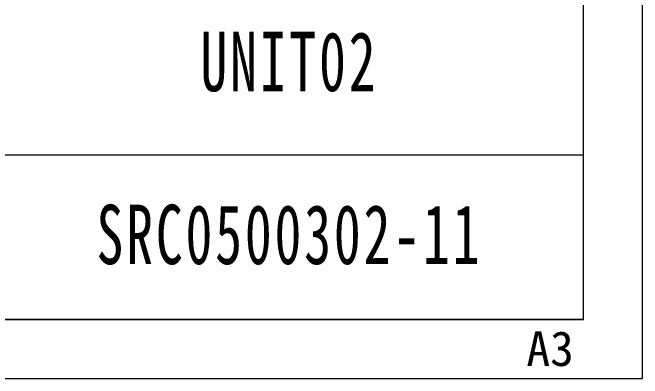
# Model space of a CAD drawing. Header units: millimetres. Extents: x -15766 to 80009, y -9701 to 15159.
# Drawn here: x -12262 to -12155, y 8876 to 8938.2 of the extents above; entities that cross this region are included whole.
import ezdxf

# ---------------------------------------------------------------- set-up
doc = ezdxf.new("R2010")
doc.units = ezdxf.units.MM
for name, color, linetype, lineweight in [('CDRAFT0', 7, 'Continuous', 18), ('title_frame', 7, 'Continuous', 18), ('尺寸线层', 3, 'Continuous', 18), ('粗实线层_1', 7, 'Continuous', 15)]:
    doc.layers.add(name, color=color, linetype=linetype, lineweight=lineweight)
doc.styles.add('STYLE1', font='')
doc.styles.add('标准', font='', dxfattribs={"width": 0.667})
doc.styles.get('STYLE1').set_extended_font_data('宋体')
doc.styles.get('标准').set_extended_font_data('宋体')

# ---------------------------------------------------------------- blocks, each defined once
blk = doc.blocks.new('*X1984')
at = {"layer": 'CDRAFT0'}
for p, q in [((420, 0), (420, 297)), ((0, 0), (420, 0))]:
    blk.add_line(p, q, dxfattribs=at)
at = {"layer": '粗实线层_1'}
for p, q in [((415, 5), (415, 292)), ((25, 5), (415, 5))]:
    blk.add_line(p, q, dxfattribs=at)

msp = doc.modelspace()

# ---------------------------------------------------------------- linework, layer by layer
at = {"layer": '粗实线层_1'}
for p, q in [((-12165.02743, 8885.97315), (-12165.02743, 8997.97315)), ((-12165.02743, 8913.97315), (-12265.02743, 8913.97315)), ((-12165.02743, 8885.97315), (-12525.02743, 8885.97315))]:
    msp.add_line(p, q, dxfattribs=at)

# ---------------------------------------------------------------- block references
at = {"layer": 'title_frame', "xscale": 2, "yscale": 2, "zscale": 2}
msp.add_blockref('*X1984', (-12995.02743, 8875.97315), dxfattribs=at)

# ---------------------------------------------------------------- texts
at = {"layer": 'title_frame', "color": 3, "insert": (-12174.73632, 8877.98611), "char_height": 5.917808, "width": 11.7369863, "attachment_point": 7, "style": 'STYLE1'}
msp.add_mtext('A3', dxfattribs=at)
at = {"layer": '尺寸线层', "char_height": 10.1006116, "attachment_point": 5, "line_spacing_factor": 1.15057, "style": '标准'}
for s, insert, width in [('{\\T1.1;UNIT02}', (-12215.02743, 8929.80054), 58.9160087), ('{\\T1.1;SRC0500302-11}', (-12215.02743, 8900.38859), 58.747581)]:
    msp.add_mtext(s, dxfattribs=dict(at, insert=insert, width=width))

doc.saveas('drawing.dxf')
